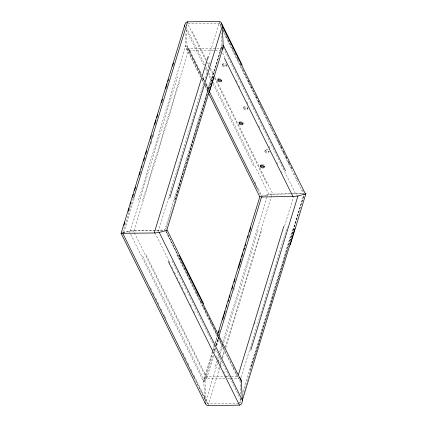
<?xml version="1.0" encoding="UTF-8"?>
<svg xmlns="http://www.w3.org/2000/svg" width="427" height="427" viewBox="0 0 427 427"><rect width="100%" height="100%" fill="white"/><g stroke="black" fill="none" stroke-linecap="round" stroke-linejoin="round"><path stroke-width="0.32" stroke-dasharray="2.13 1.6" d="M193.874 138.375L222.024 46.255L221.442 33.397M212.438 351.688L203.754 380.131L204.624 399.576M238.704 403.248L207.986 403.728L206.476 402.704L205.947 400.884L204.976 380.745L212.945 354.65M212.63 351.058L214.173 345.998M215.139 342.838L217.455 335.254M122.757 232.469L133.048 198.79M123.782 232.64L134.265 198.358M150.955 143.755L151.734 141.214M153.09 136.768L153.869 134.233M138.508 200.194L185.686 45.876L185.014 33.306M122.832 233.009L130.326 231.034L177.504 76.721M142.607 200.375L188.98 48.705L220.353 48.219L221.191 47.888L222.024 46.255M122.827 232.699L129.861 230.89L134.083 230.511L179.916 80.607M208.339 58.189L219.014 23.271L220.524 24.296L221.053 26.116M158.161 231.824L210.538 60.506M211.077 78.552L164.71 230.217L130.326 231.034M174.622 200.039L220.455 50.135L221.197 49.986M174.899 199.622L222.077 45.31L296.375 195.369M166.311 228.488L193.682 139.01M222.232 65.251L222.552 64.194M226.203 66.148L226.523 65.085M243.539 108.293L243.865 107.236M247.511 109.189L247.836 108.132M264.852 151.339L265.178 150.283M268.823 152.236L269.149 151.179A2.044 1.196 17 0 1 266.304 151.67A2.044 1.196 17 0 1 265.845 149.551A2.044 1.196 17 0 1 269.047 150.699M212.908 351.48L203.663 381.711L129.071 231.055M213.292 350.22L215.027 344.552M215.219 343.922L217.722 335.734M214.108 350.829L215.085 347.647M215.859 345.101L218.389 336.828M214.354 350.829L215.139 348.277M216.089 345.16L218.448 337.437M216.105 345.608L218.64 337.314M213.858 355.205L206.647 378.781L205.809 379.112L204.976 380.745M214.573 352.873L215.806 348.832M216.697 345.923L219.014 338.339M233.697 290.312L234.279 288.412M215.208 366.51L216.767 361.418M217.546 358.867L222.024 344.221M222.798 341.675L267.195 196.473M267.387 195.833L267.777 194.563L271.156 194.093L303.512 193.538M219.579 356.305L205.947 400.884L194.157 377.068M220.359 353.753L222.691 346.11M223.668 342.929L258.516 228.931M218.661 368.811L219.441 366.265M220.215 363.735L221.389 359.892M222.152 357.383L224.506 349.697M225.259 347.226L272.042 194.216L303.832 193.725M208.088 405.65L220.22 365.971M220.412 365.341L221.757 360.932M222.494 358.536L224.842 350.855M225.803 347.711L262.007 229.288M254.503 324.381L255.282 321.83M284.51 226.241L293.664 196.292M241.212 377.361L287.238 226.828M240.721 398.781L239.36 403.243L238.474 401.455M242.851 391.81L292.735 228.642M250.243 369.889L303.971 194.157M251.599 365.944L304.168 193.991M272.73 297.64L242.974 394.938M272.928 297L288.711 245.37M288.908 244.73L304.435 193.895M203.754 380.131L205.147 377.409L206.545 376.865L225.499 376.566M239.803 403.147L240.753 402.17L241.084 400.334L171.819 260.438M260.902 196.372L267.777 194.563M262.162 196.351L269.031 194.541L272.042 194.216M201.08 76.967L185.686 45.876C185.841 47.835 186.829 50.439 189.081 50.626L220.455 50.135M134.083 230.511L165.457 230.02M226.155 376.555L230.729 376.486M231.386 376.475L237.919 376.374M224.949 378.498L206.647 378.781L134.5 233.062M227.564 378.455L230.18 378.413M230.831 378.407L238.02 378.295L238.896 378.594M186.092 29.975L187.095 46.805L188.104 48.406L188.98 48.705L201.779 74.56M284.606 153.779L283.122 150.79M285.791 156.17L287.27 159.154M288.455 161.545L289.938 164.534M291.123 166.925L292.009 168.718M302.38 189.631L303.271 191.419M187.469 47.68L201.363 75.696M202.547 78.077L204.319 81.658M186.567 48.918L200.589 77.159M201.757 79.513L203.807 83.633M221.794 343.554L222.68 345.342M233.617 367.396L234.209 368.592M236.28 372.76L236.873 373.956M248.493 80.842L249.379 82.635M251.156 86.222L252.042 88.015M255.89 95.787L256.776 97.58M258.554 101.167L259.445 102.96M275.725 135.845L276.611 137.638M278.388 141.225L279.274 143.018M281.051 146.605L281.937 148.399M218.912 21.35L221.282 26.132M223.353 30.317L224.832 33.306M226.107 35.585L227.794 39.284M228.087 39.882L230.457 44.664M231.936 47.653L233.121 50.044M234.626 52.82L235.49 54.827M237.273 58.168L238.154 60.212M239.915 63.522L240.817 65.593M242.595 69.179L243.481 70.973M244.666 73.364L257.689 99.667M257.988 100.265L260.353 105.047M260.651 105.645L261.537 107.439M261.836 108.036L262.722 109.83M263.907 112.221L265.386 115.21M266.571 117.601L268.049 120.59M269.827 124.177L270.713 125.97M271.898 128.362L273.376 131.351M274.561 133.742L276.039 136.736M277.224 139.127L281.964 148.692M283.144 151.083L284.628 154.072M285.812 156.463L287.291 159.452M288.476 161.844L289.954 164.833M291.139 167.224L292.618 170.213M294.096 173.202L295.281 175.593M296.466 177.984L297.945 180.973M223.113 30.285L290.317 166.012M221.079 27.44L219.014 23.271L187.64 23.757L206.102 61.045M223.705 32.74L303.41 193.725M220.353 48.219L221.239 50.007M222.68 52.916L225.088 57.778M236.328 80.489L237.225 82.299M238.992 85.87L239.883 87.663M246.982 102.005L247.868 103.798M258.757 125.778L259.707 127.705M268.882 146.231L269.768 148.02M276.867 162.367L277.758 164.16M281.446 171.611L282.028 172.786M192.278 31.406L206.188 59.502M207.666 62.491L209.15 65.48M210.33 67.877L213.585 74.453M215.069 77.442L272.789 194.018M206.396 61.637L208.739 66.372M210.207 69.334L213.431 75.846M214.509 78.018L267.35 184.747M186.209 27.264L205.665 66.553M205.958 67.146L207.725 70.722M208.904 73.102L211.941 79.241M213.425 82.23L269.031 194.541M186.135 29.666L204.197 66.142M205.382 68.539L207.154 72.126M207.453 72.723L211.482 80.858M212.956 83.836L253.926 166.583M202.873 76.769L204.688 80.436M206.124 83.34L209.081 89.307M255.02 182.089L255.89 183.856M258.218 188.553L262.002 196.19M186.941 45.86L201.448 75.152M202.926 78.141L204.405 81.13M205.59 83.521L208.552 89.499M189.081 50.626L201.176 75.056M202.595 77.922L204.421 81.605M205.472 83.729L208.632 90.118M205.798 84.637L208.76 90.615M257.737 189.588L261.249 196.698M202.265 79.358L204.037 82.945M205.222 85.336L208.184 91.314M204.976 85.998L208.232 92.574M166.338 231.487L178.342 255.778M179.511 258.148L180.391 259.926M181.854 262.888L182.441 264.073M184.496 268.231L185.088 269.426M186.866 273.013L187.752 274.807M189.236 277.796L190.122 279.589M196.633 292.746L197.52 294.539M201.074 301.713L202.259 304.104M203.738 307.093L204.923 309.484M206.401 312.473L206.994 313.669M209.065 317.853L209.657 319.049M211.434 322.636L212.32 324.429M214.098 328.016L214.69 329.212M216.468 332.798L217.354 334.592M219.131 338.179L220.017 339.972M166.343 231.808L200.215 300.224M200.509 300.816L202.163 304.152M202.574 304.985L204.928 309.74M205.222 310.338L207.196 314.32M207.287 314.502L209.86 319.7M209.935 319.855L224.074 348.411M165.468 230.484L240.059 381.14L240.839 395.701M176.927 254.898L238.02 378.295M154.958 232.784L169.028 261.191M169.124 261.393L170.01 263.181M171.782 266.758L172.668 268.546M174.435 272.122L175.321 273.91M177.093 277.486L177.979 279.274M179.281 281.911L181.224 285.828M181.923 287.238L183.29 290.002M184.56 292.564L185.435 294.336M190.421 304.398L191.846 307.285M193.618 310.861L194.504 312.649M216.046 356.155L216.633 357.346M217.674 359.443L218.549 361.221M218.699 361.52L219.291 362.71M220.311 364.77L221.191 366.542M223.534 371.282L224.41 373.054M225.584 375.424L227.052 378.381M146.162 254.903L206.545 376.865M133.336 230.708L134.222 232.501M142.757 256.147L204.923 381.69M150.55 287.723L151.425 289.501M153.186 293.05L154.062 294.827M155.823 298.377L156.704 300.154M157.873 302.524L159.34 305.481M161.096 309.031L161.977 310.808M163.733 314.357L164.614 316.135M164.838 316.594L165.724 318.382M183.076 353.423L183.957 355.2M185.126 357.564L186.594 360.527M187.763 362.891L189.23 365.854M190.986 369.403L191.867 371.18M193.917 375.322L207.986 403.728M193.842 377.148L206.476 402.704M239.905 380.195L240.059 381.14M261.345 164.352A2.044 1.196 17 0 1 262.733 164.331M263.512 164.608A2.044 1.196 17 0 1 264.148 165.041M239.536 121.604A2.044 1.196 17 0 1 242.2 121.567M242.835 121.994A2.044 1.196 17 0 1 243.203 122.469M218.224 78.563A2.044 1.196 17 0 1 221.522 78.952M244.196 108.047A2.044 1.196 17 0 0 247.633 108.575A2.044 1.196 17 0 0 245.722 106.43A2.044 1.196 17 0 0 244.196 108.047M222.883 65A2.044 1.196 17 0 0 226.321 65.534A2.044 1.196 17 0 0 224.41 63.383A2.044 1.196 17 0 0 222.883 65M265.188 152.151A2.044 1.196 17 0 0 268.626 152.679A2.044 1.196 17 0 0 266.71 150.534A2.044 1.196 17 0 0 265.188 152.151M243.876 109.104A2.044 1.196 17 0 0 247.313 109.638A2.044 1.196 17 0 0 245.397 107.487A2.044 1.196 17 0 0 243.876 109.104M222.563 66.062A2.044 1.196 17 0 0 226 66.591A2.044 1.196 17 0 0 224.084 64.445A2.044 1.196 17 0 0 222.563 66.062"/><path stroke-width="0.64" d="M184.661 26.687C184.581 24.787 185.318 22.081 187.538 21.841L218.912 21.35L220.369 21.852L221.426 23.058L242.205 65.134M209.353 92.381L223.246 46.869L222.307 26.1L221.426 23.058M239.728 377.276L241.058 379.55L241.314 381.124L242.339 400.312C242.419 402.213 241.682 404.919 239.462 405.159L208.088 405.65L206.631 405.148L205.574 403.942L121.097 233.329L184.747 25.108M305.385 193.559L305.865 193.815L297.929 195.945L294.545 196.409L261.543 196.98L259.84 196.692L218.037 333.354M290.232 245.029L305.865 193.815M123.91 225.387L124.887 222.2M128.196 211.376L129.167 208.189M130.336 204.368L130.918 202.457M132.477 197.365L133.454 194.178M134.617 190.357L135.594 187.175M139.293 175.075L140.264 171.889M141.433 168.067L142.02 166.156M143.579 161.064L144.55 157.878M145.719 154.056L146.691 150.875M150.389 138.775L151.366 135.589M154.675 124.764L156.036 120.307M156.816 117.756L157.787 114.575M161.491 102.475L162.463 99.288M165.772 88.464L167.133 84.002M167.912 81.456L168.5 79.545M172.588 66.174L173.559 62.988M133.619 198.197L187.538 21.841M121.097 233.329L154.211 232.982L208.13 56.62M169.738 198.048L222.307 26.1L305.428 193.97M154.211 232.982L158.433 232.603L166.722 230.468L213.9 76.15M218.677 332.612L219.264 330.69M222.574 319.86L223.94 315.393M224.271 314.315L225.232 311.166M226.39 307.387L226.967 305.497M228.119 301.718L228.701 299.829M229.4 297.539L229.982 295.628M231.973 289.122L232.934 285.973M234.076 282.236L235.053 279.044M238.367 268.209L239.734 263.742M240.059 262.669L241.095 259.28M241.794 257.001L242.755 253.851M243.913 250.073L244.49 248.183M245.189 245.888L245.776 243.977M247.761 237.476L248.343 235.587M249.48 231.861L250.846 227.399M219.03 336.038L261.543 196.98M238.506 374.458L283.752 226.47M250.75 350.257L297.929 195.945M294.913 228.365L242.339 400.312L159.223 232.437M223.246 46.869L222.163 49.174M121.135 233.185L121.572 233.03M166.722 230.468L167.197 230.164L203.668 303.939M223.337 45.289L285.498 170.837M224.479 58.264L292.917 196.489M209.433 91.736L257.518 188.846M208.531 93.171L259.803 196.836M179.153 255.576L241.314 381.124M168.419 261.676L239.462 405.159M122.837 233.473L193.879 376.956M204.949 402.474L205.574 403.942M264.42 166.434A2.044 1.196 17 0 1 262.135 166.637A2.044 1.196 17 0 1 260.646 165.094M243.107 123.392A2.044 1.196 17 0 1 241.191 123.702A2.044 1.196 17 0 1 239.44 122.528M221.794 80.345A2.044 1.196 17 0 1 219.51 80.548A2.044 1.196 17 0 1 218.026 79.006M260.657 166.962A2.044 1.196 17 0 0 264.094 167.496A2.044 1.196 17 0 0 262.178 165.345A2.044 1.196 17 0 0 260.657 166.962M239.344 123.921A2.044 1.196 17 0 0 242.782 124.449A2.044 1.196 17 0 0 240.865 122.303A2.044 1.196 17 0 0 239.344 123.921M218.032 80.874A2.044 1.196 17 0 0 221.469 81.402A2.044 1.196 17 0 0 219.558 79.257A2.044 1.196 17 0 0 218.032 80.874"/></g></svg>
